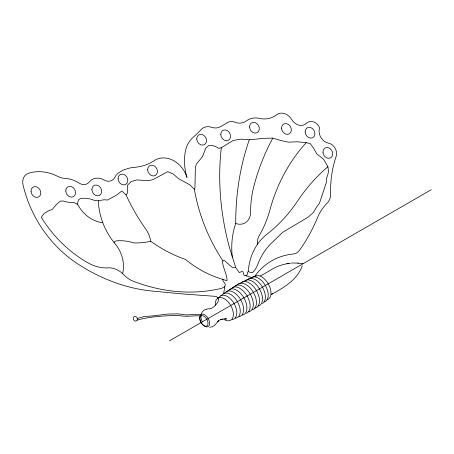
<?xml version="1.0" encoding="UTF-8"?>
<svg xmlns="http://www.w3.org/2000/svg" width="454" height="454" viewBox="0 0 454 454"><rect width="100%" height="100%" fill="white"/><g stroke="black" fill="none" stroke-linecap="round" stroke-linejoin="round"><path stroke-width="0.68" d="M102.774 222.681A31.178 25.458 60 0 1 77.662 204.408L77.804 201.911L78.695 199.698L80.369 198.489C84.819 197.882 89.381 198.33 93.53 200.083C98.217 202.081 102.581 198.812 107.354 200.083L116.763 194.999L121.837 191.009L126.059 194.948A170.732 139.401 60 0 0 145.842 229.213A23.035 18.807 60 0 1 150.711 241.307A137.278 112.087 60 0 0 185.521 259.45A102.36 83.576 60 0 0 222.908 279.341L226.33 280.64L227.113 280.459C226.767 274.142 223.436 268.541 222.483 262.401L222.891 260.795A157.192 128.346 60 0 1 194.363 189.216L189.999 184.954L178.394 178.541L173.11 173.893L167.719 171.691L153.174 179.557L148.418 180.709L136.904 179.92L131.331 181.543L127.676 184.982L127.387 193.115L126.059 194.948M202.371 321.846A9.449 7.718 60 0 1 200.974 315.882L201.19 314.44A9.449 7.718 60 0 1 206.598 309.168M222.908 279.341L222.761 280.243L225.292 284.238L223.606 293.659L217.926 298.102A3.212 2.628 60 0 1 218.153 301.235A23.914 19.528 60 0 1 212.438 307.835A10.919 8.915 60 0 1 209.544 308.975M137.239 320.098L137.301 318.368A2.423 1.981 60 0 0 134.117 316.676A2.423 1.981 60 0 0 133.992 320.274A2.423 1.981 60 0 0 137.239 320.098C150.478 316.381 164.552 315.831 178.286 315.337C185.799 317.289 193.381 315.399 200.974 315.882M302.256 265.749C297.376 279.777 284.085 287.507 271.793 294.203M194.363 189.216L194.942 188.302L195.373 167.117L196.537 163.928L202.569 156.494L205.758 148.078L208.675 145.569L212.586 145.365L217.489 147.471L218.703 148.413L221.325 147.72L233.225 140.439L241.193 139.123L249.291 139.792L263.893 138.345L272.82 138.124L281.31 140.621L288.579 142.176L297.081 141.784L306.297 142.63L310.235 143.646L313.05 147.363L316.79 153.832L323.651 159.326L327.919 166.72L328.543 171.289L327.629 175.516L326.505 178.218L326.199 182.917L319.474 203.239L317.17 206.212L313.413 212.489L308.084 217.211L282.842 232.193L272.042 242.538A80.477 65.711 60 0 0 257.531 264.886A27.62 22.552 60 0 1 252.458 272.65L249.791 272.275L248.247 271.532L247.697 272.122L247.089 274.925L245.756 275.697L243.991 275.351L242.941 271.594L241.414 271.657L239.292 272.61L235.717 267.576L229.508 247.668A247.067 201.729 60 0 1 221.325 147.72M272.037 293.959L272.508 293.505L271.282 294.64M217.926 298.102A3.212 2.628 60 0 0 215.327 296.343L183.348 293.999L151.307 290.98A180.527 147.402 60 0 1 76.788 263.246A108.733 88.78 60 0 1 23.018 184.75A11.412 9.318 60 0 1 28.318 173.337A47.732 38.97 60 0 1 57.584 176.322A21.82 17.819 60 0 0 65.257 178.428A30.997 25.311 60 0 1 79.121 183.132A9.778 7.985 60 0 0 89.228 182.026A14.829 12.11 60 0 1 103.943 179.966A10.26 8.376 60 0 0 114.953 177.202A16.14 13.177 60 0 1 118.903 172.628A47.982 39.175 60 0 1 134.617 167.316A59.111 48.26 60 0 0 154.093 160.693A24.283 19.823 60 0 1 186.986 177.486A52.176 42.602 60 0 1 185.368 151.352A31.644 25.838 60 0 1 193.029 137.426A163.571 133.555 60 0 0 201.15 129.538A13.382 10.93 60 0 1 211.632 127.296A13.892 11.344 60 0 0 219.838 126.972A105.833 86.413 60 0 0 227.261 122.688A10.709 8.739 60 0 1 234.741 122.16A15.635 12.769 60 0 0 246.216 120.985A22.076 18.024 60 0 1 259.382 118.386A28.193 23.018 60 0 0 276.458 114.862A11.946 9.75 60 0 1 291.757 119.578A10.913 8.91 60 0 0 306.416 123.278A9.307 7.599 60 0 1 319.588 127.75A10.873 8.881 60 0 0 328.469 143.135A9.392 7.667 60 0 1 336.142 156.42A111.196 90.789 60 0 0 330.66 193.733A14.914 12.173 60 0 1 327.243 203.063A60.269 49.208 60 0 0 317.425 217.835A212.092 173.173 60 0 1 299.424 250.398A12.797 10.448 60 0 1 293.142 254.024A77.94 63.639 60 0 0 254.887 276.111L238.679 283.886L223.606 293.659A13.796 7.962 60 0 1 238.242 303.215A13.796 7.962 60 0 1 235.376 318.175M169.438 340.858L431.255 189.698M224.73 286.746L221.274 288.472L216.887 289.363A187.213 152.862 60 0 1 133.289 281.253A24.522 20.021 60 0 1 123.726 274.715L122.614 273.603A21.264 17.36 60 0 0 108.035 267.849A41.416 33.817 60 0 1 88.479 263.104A114.113 93.172 60 0 1 41.257 217.267L44.288 213.278L48.135 211.059L52.448 209.294L55.802 205.18L58.98 202.138L60.757 201.111L63.055 200.991L68.599 202.388L73.957 202.433L77.662 204.408M137.329 318.504L144.468 316.421L152.533 315.944L167.764 314.049L178.121 313.884L186.577 314.945L196.826 314.287L201.19 314.44A7.003 4.041 60 0 1 208.091 318.311A7.003 4.041 60 0 1 208.392 326.443A7.003 4.041 60 0 1 201.508 323.044M206.678 309.089L209.152 308.709M286.792 263.655L289.073 263.269M209.669 327.266C214.072 327.203 216.325 323.458 218.737 320.462L217.636 321.483L219.537 320.132L222.233 319.1L220.457 319.644L223.175 319.009M235.717 267.576L233.407 267.82L231.461 266.765L224.582 260.641L222.891 260.795M291.372 263.019L298.312 263.076M224.56 318.878L226.648 318.935L224.951 318.765L225.349 318.856M245.756 275.697L251.561 277.502A13.807 7.973 60 0 1 265.948 286.531A13.807 7.973 60 0 1 264.063 301.927M287.348 263.706A63.424 51.784 60 0 0 274.233 268.042L262.815 274.636A15.618 12.752 60 0 1 260.386 275.771M288.562 263.53A63.424 51.784 60 0 1 290.395 263.32M297.869 263.212A63.424 51.784 60 0 1 302.931 263.785M201.19 322.527A7.003 4.041 60 0 1 200.634 321.443M200.407 320.887A7.003 4.041 60 0 1 200.038 319.775M199.908 319.224A7.003 4.041 60 0 1 199.908 316.262M220.74 295.843A13.336 7.701 60 0 1 234.888 305.082A13.336 7.701 60 0 1 232.119 319.542M215.327 305.071A12.786 7.383 60 0 1 224.004 298.562A12.786 7.383 60 0 1 233.356 314.753A12.786 7.383 60 0 1 223.374 319.009M238.679 283.886A14.715 8.495 60 0 1 253.865 293.227A14.715 8.495 60 0 1 252.373 309.827M235.569 285.685A14.715 8.495 60 0 1 251.181 295.883A14.715 8.495 60 0 1 248.128 311.841M245.035 280.532A14.443 8.342 60 0 1 260.153 290.123A14.443 8.342 60 0 1 257.934 306.127M226.523 291.547A14.159 8.178 60 0 1 241.346 300.951A14.159 8.178 60 0 1 239.162 316.642M229.491 289.516A14.437 8.337 60 0 1 244.598 299.101A14.437 8.337 60 0 1 242.379 315.099M232.505 287.564A14.624 8.444 60 0 1 247.589 296.842A14.624 8.444 60 0 1 246.113 313.334M241.834 282.172A14.624 8.444 60 0 1 257.356 292.302A14.624 8.444 60 0 1 254.319 308.164M248.281 278.977A14.17 8.183 60 0 1 262.452 287.161A14.17 8.183 60 0 1 262.452 303.522M256.306 276.27A15.618 12.752 60 0 1 254.887 276.111A13.348 7.707 60 0 1 268.791 284.84A13.348 7.707 60 0 1 266.975 299.725M248.247 271.532A64.979 53.056 60 0 1 266.839 234.326A203.681 166.306 60 0 0 297.705 200.878A234.179 191.202 60 0 1 327.919 166.72M98.359 200.923A59.956 48.953 60 0 0 114.033 242.464A30.702 25.066 60 0 1 122.614 273.603M306.297 142.63A209.703 171.22 60 0 0 269.824 210.213A127.381 104.006 60 0 1 259.262 235.552A15.89 12.973 60 0 0 257.509 244.246M232.312 257.253A78.355 63.98 60 0 1 235.739 223.482A269.001 219.64 60 0 1 249.291 139.792M272.82 138.124A262.44 214.282 60 0 0 254.081 185.391A112.036 91.475 60 0 0 250.557 212.62A14.772 12.065 60 0 1 235.739 223.482M114.033 242.464A5.482 4.478 60 0 1 116.888 240.813A56.818 46.393 60 0 1 134.072 242.947A100.255 81.856 60 0 0 150.711 241.307M199.754 318.566A5.862 3.388 60 0 0 205.98 326.307A5.862 3.388 60 0 0 205.98 318.01A5.862 3.388 60 0 0 199.754 318.566M281.571 128.215A5.652 4.614 60 0 0 289.062 133.981A5.652 4.614 60 0 0 288.755 124.697A5.652 4.614 60 0 0 281.571 128.215M305.139 131.972A5.652 4.614 60 0 0 312.636 137.738A5.652 4.614 60 0 0 312.324 128.454A5.652 4.614 60 0 0 305.139 131.972M322.953 152.164A5.652 4.614 60 0 0 330.444 157.93A5.652 4.614 60 0 0 330.137 148.645A5.652 4.614 60 0 0 322.953 152.164M147.646 169.807A5.652 4.614 60 0 0 155.137 175.573A5.652 4.614 60 0 0 154.831 166.289A5.652 4.614 60 0 0 147.646 169.807M118.046 178.751A5.652 4.614 60 0 0 125.537 184.511A5.652 4.614 60 0 0 125.23 175.227A5.652 4.614 60 0 0 118.046 178.751M91.895 189.664A5.652 4.614 60 0 0 99.386 195.43A5.652 4.614 60 0 0 99.08 186.146A5.652 4.614 60 0 0 91.895 189.664M65.773 190.992A5.652 4.614 60 0 0 73.264 196.758A5.652 4.614 60 0 0 72.958 187.474A5.652 4.614 60 0 0 65.773 190.992M196.769 138.998A5.652 4.614 60 0 0 204.26 144.764A5.652 4.614 60 0 0 203.954 135.479A5.652 4.614 60 0 0 196.769 138.998M31.02 191.259A5.652 4.614 60 0 0 38.511 197.025A5.652 4.614 60 0 0 38.204 187.74A5.652 4.614 60 0 0 31.02 191.259M220.786 134.571A5.652 4.614 60 0 0 228.277 140.337A5.652 4.614 60 0 0 227.97 131.053A5.652 4.614 60 0 0 220.786 134.571M249.547 126.972A5.652 4.614 60 0 0 257.038 132.738A5.652 4.614 60 0 0 256.731 123.454A5.652 4.614 60 0 0 249.547 126.972"/></g></svg>
